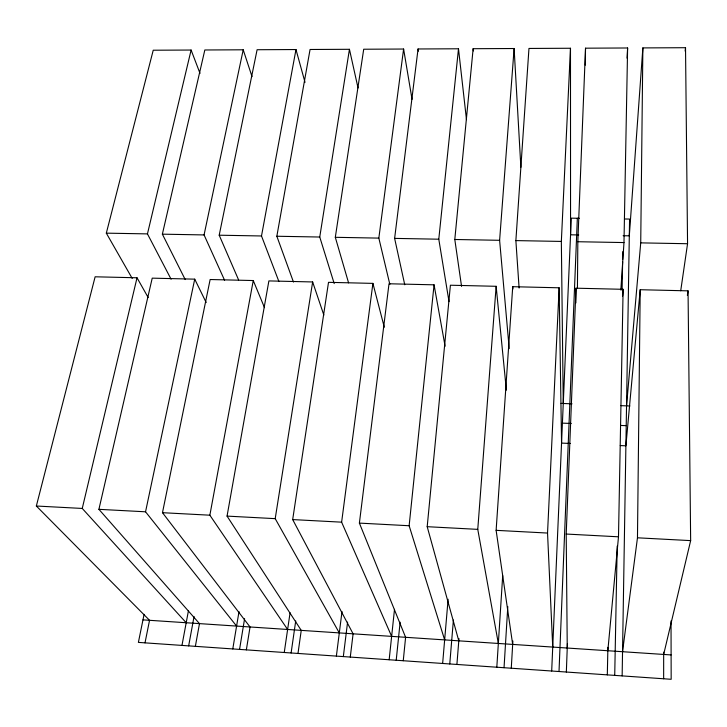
<?xml version="1.0" encoding="UTF-8"?>
<svg xmlns="http://www.w3.org/2000/svg" width="727" height="727" viewBox="0 0 727 727"><rect width="100%" height="100%" fill="white"/><g stroke="black" fill="none" stroke-linecap="round" stroke-linejoin="round"><path stroke-width="1.09" d="M663.651 678.764L663.669 652.174M575.884 302.95L575.984 288.192L623.112 289.31L618.495 536.808L607.836 650.729M577.429 288.246L577.829 241.727L585.526 48.182L627.61 47.982L623.984 242.564L620.84 290.046M622.539 651.71L637.47 537.807L640.205 289.719L688.051 290.855L690.65 540.624L663.669 654.436M626.547 405.866L640.723 242.873L642.868 47.909L685.525 47.709L687.56 243.727L680.717 290.764M585.28 65.166L585.526 48.182M622.148 675.892L629.582 219.063L624.466 218.981M614.724 675.383L617.196 546.113M622.085 290.091L622.63 261.775M622.666 259.503L622.821 251.578M607.309 674.865L607.908 647.33M566.342 672.03L567.414 643.522M559.018 671.521L577.347 218.254M567.251 648.039L566.206 534.045L575.984 288.192M551.693 671.012L571.277 218.164L579.364 218.282M552.729 647.075L547.54 533.055L559.145 287.801L512.726 286.692L496.123 530.337L512.671 644.413M563.261 403.494L561.344 241.428L570.486 48.255L528.965 48.445L515.87 240.601L519.105 288.046M627.037 58.16L627.61 47.982M511.272 668.213L512.871 641.014M504.038 667.713L507.8 606.572M496.814 667.213L502.702 575.593M622.639 296.089L623.112 289.31M642.868 47.909L629.309 235.83L623.121 235.721M498.34 643.468L477.766 529.365L496.141 286.302L450.404 285.22L427.194 526.693L458.792 640.841M509.2 348.615L499.613 240.301L514.116 48.518L473.141 48.709L454.802 239.492L461.554 286.393M456.91 664.451L458.973 638.579M449.768 663.96L453.394 620.022M442.643 663.46L448.114 599.248M640.205 289.719L625.892 445.805L620.24 445.569M403.258 660.734L405.602 637.306L359.392 523.104L389.009 283.766L434.064 284.83L445.106 346.234M396.206 660.252L400.132 622.176M444.651 639.896L409.137 525.739L434.064 284.83M449.022 301.66L438.79 239.201L458.492 48.782L418.061 48.973L394.625 238.392L404.748 284.766M389.163 659.762L394.507 609.326M685.134 51.081L685.525 47.709M350.278 657.072L353.095 633.817L292.681 519.578L328.513 282.33L372.906 283.385L384.292 327.223M343.326 656.59L347.588 622.094M336.374 656.108L342.008 611.516M391.644 636.379L341.626 522.168L372.906 283.385M389.854 284.421L378.84 238.111L403.603 49.036L363.709 49.227L335.311 237.311L348.578 282.858M297.988 653.446L301.242 630.382L227.051 516.106L268.89 280.913L312.646 281.958L323.851 315.082M291.109 652.973L295.716 620.976M284.248 652.501L290.082 612.707M687.36 295.326L688.051 290.855M339.3 632.908L275.206 518.651L312.646 281.958M334.211 283.603L319.753 237.029L349.442 49.3L310.065 49.481L276.842 236.248L293.472 282.049M246.344 649.874L250.043 626.983L162.475 512.689L210.139 279.522L253.26 280.549L264.51 307.657M239.565 649.402L244.59 618.713M232.785 648.929L239.01 611.58M195.363 646.339L199.48 623.621L98.908 509.327L152.225 278.15L194.727 279.159L206.204 302.559M287.628 629.473L209.858 515.198L253.26 280.549M278.859 281.404L261.502 235.975L295.98 49.545L257.104 49.727L219.2 235.203L238.592 279.895M188.656 645.876L194.064 616.487M181.968 645.412L188.484 610.48M145.009 642.859L149.544 620.304L36.35 506.019L95.128 276.796L137.03 277.787L148.181 297.534M144.1 614.333L138.394 642.395L671.166 679.291L671.03 620.958M236.593 626.083L145.545 511.799L194.727 279.159M224.607 280.304L204.069 234.93L243.209 49.799L204.832 49.981L162.366 234.167L185.203 279.541M186.203 622.739L82.251 508.446L137.03 277.787M171.09 279.213L147.454 233.894L191.11 50.045L153.233 50.218L106.324 233.149L132.223 278.45M578.71 234.948L570.559 234.803L570.486 48.255M106.324 233.149L147.454 233.894M162.366 234.167L204.069 234.93M219.2 235.203L261.502 235.975M276.842 236.248L319.753 237.029M335.311 237.311L378.84 238.111M394.625 238.392L438.79 239.201M454.802 239.492L499.613 240.301M515.87 240.601L561.344 241.428M577.829 241.727L623.984 242.564M640.723 242.873L687.56 243.727M561.062 403.412L572.04 403.821M620.985 405.657L629.927 405.993M562.416 423.132L571.258 423.477M620.622 425.44L626.22 425.668M570.477 443.47L561.553 443.097L559.145 287.801M36.35 506.019L82.251 508.446M98.908 509.327L145.545 511.799M162.475 512.689L209.858 515.198M227.051 516.106L275.206 518.651M292.681 519.578L341.626 522.168M359.392 523.104L409.137 525.739M427.194 526.693L477.766 529.365M496.123 530.337L547.54 533.055M566.206 534.045L618.495 536.808M637.47 537.807L690.65 540.624M142.974 619.867L671.112 654.936M191.11 50.045L200.016 73.391M243.209 49.799L252.033 76.635M295.98 49.545L305.022 82.324M349.442 49.3L358.038 87.976M403.603 49.036L412.055 99.363M418.061 48.973L418.407 51.208M458.492 48.782L466.48 119.637M473.141 48.709L473.368 50.963M496.141 286.302L506.365 390.172M512.726 286.692L512.898 288.955M514.116 48.518L520.877 167.274"/></g></svg>
